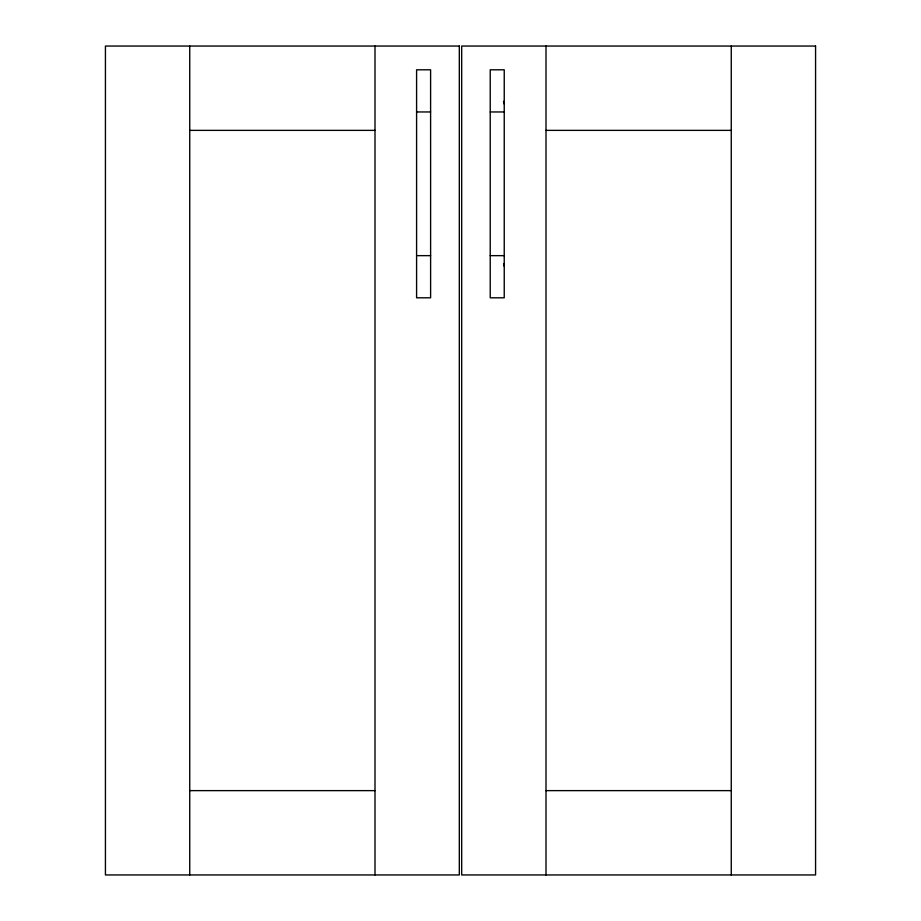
<?xml version="1.0" encoding="UTF-8"?>
<svg xmlns="http://www.w3.org/2000/svg" width="921" height="921" viewBox="0 0 921 921"><rect width="100%" height="100%" fill="white"/><g stroke="black" fill="none" stroke-linecap="round" stroke-linejoin="round"><path stroke-width="1.38" d="M416.591 255.647L416.591 69.8L430.602 69.8L430.614 297.805L416.591 297.805L416.591 255.647L430.602 255.647M490.225 255.647L490.225 69.8L504.236 69.8L504.236 297.805L490.225 297.805L490.225 255.647L504.236 255.647M503.764 265.847L504.006 263.59M416.591 111.959L430.602 111.959M490.225 111.959L504.236 111.959M189.738 130.368L374.997 130.368M546.003 130.368L731.262 130.368M189.738 790.632L374.997 790.632M546.003 790.632L731.262 790.632M503.534 101.345L503.822 103.751M731.262 46.05L731.262 874.95M546.003 46.05L546.003 874.95M374.997 46.05L374.997 874.95M189.738 46.05L189.738 874.95M459.314 46.05L105.431 46.05L105.431 874.95L459.314 874.95L459.314 46.05M815.569 46.05L461.686 46.05L461.686 874.95L815.569 874.95L815.569 46.05"/></g></svg>
